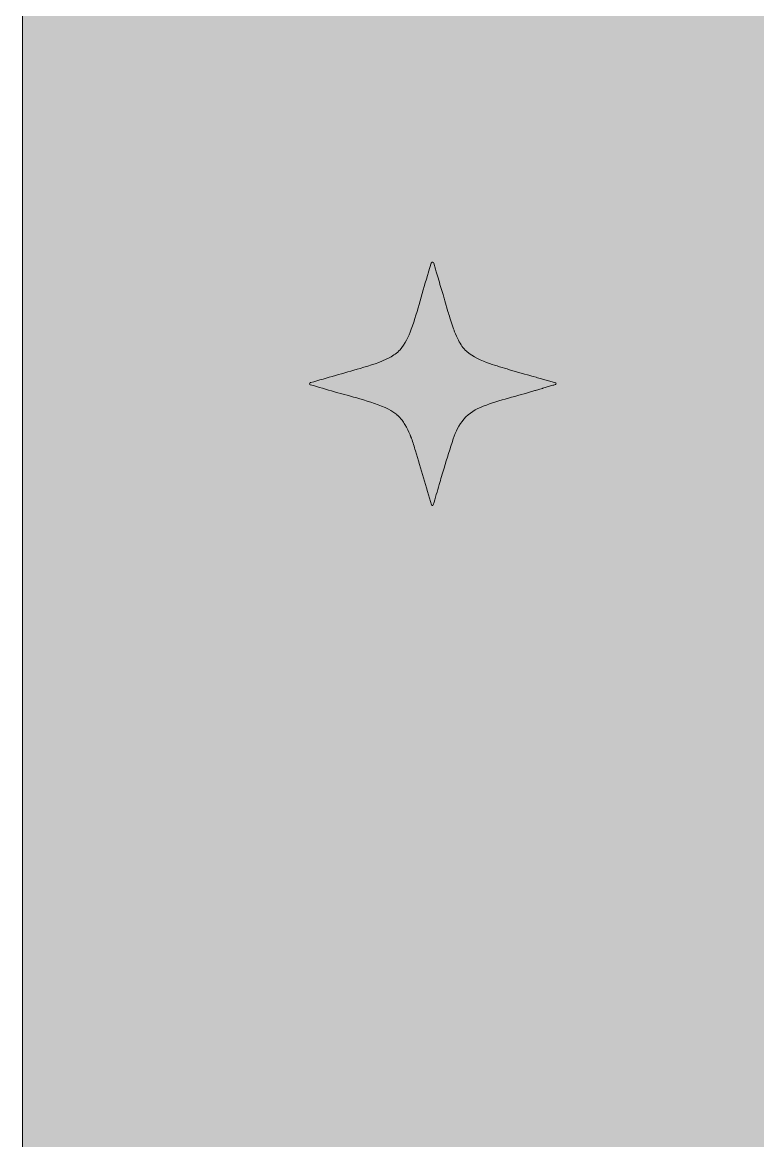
# Model space of a CAD drawing. Extents: x 254 to 755, y -942 to -58.
# Drawn here: x 254 to 337.8, y -802.7 to -675.2 of the extents above; entities that cross this region are included whole.
import ezdxf

# ---------------------------------------------------------------- set-up
doc = ezdxf.new("R2010")
doc.units = 0
doc.header["$MEASUREMENT"] = 0
doc.layers.add('Layer 1', color=7, linetype='Continuous', lineweight=0)

# ---------------------------------------------------------------- blocks, each defined once
blk = doc.blocks.new('Block_1')
at = {"layer": 'Layer 1', "true_color": 0xffdab2, "transparency": 33554687}
h = blk.add_hatch(color=41, dxfattribs=at)
h.dxf.hatch_style = 2
edge = h.paths.add_edge_path()
edge.add_spline(control_points=[(504.39, -89.95), (515.29, -89.95), (523.36, -98.87), (523.82, -109.4), (524.29, -119.91), (514.55, -128.85), (504.39, -128.85), (493.47, -128.85), (485.39, -119.94), (484.93, -109.4), (484.46, -98.9), (494.21, -89.95), (504.39, -89.95)], knot_values=[0, 0, 0, 0, 1, 1, 1, 2, 2, 2, 3, 3, 3, 4, 4, 4, 4], degree=3, periodic=0)
edge = h.paths.add_edge_path()
edge.add_spline(control_points=[(754.96, -238.63), (753.72, -204.64), (725.78, -177.48), (691.51, -177.48), (691.51, -177.48), (685.59, -177.48), (685.59, -177.48), (684.36, -146.07), (658.52, -121.02), (626.83, -121.02), (626.83, -121.02), (584.67, -121.02), (584.67, -121.02), (576.16, -84.61), (543.51, -57.51), (504.49, -57.51), (465.49, -57.51), (432.84, -84.61), (424.33, -121.02), (424.33, -121.02), (382.17, -121.02), (382.17, -121.02), (365.94, -121.02), (351.22, -127.61), (340.58, -138.24), (330.48, -148.36), (324.04, -162.19), (323.41, -177.48), (323.41, -177.48), (317.5, -177.48), (317.5, -177.48), (299.95, -177.48), (284.08, -184.58), (272.58, -196.08), (261.6, -207.07), (254.64, -222.02), (254.04, -238.63), (254.01, -239.41), (253.99, -240.19), (253.99, -240.98), (253.99, -240.98), (253.99, -914.95), (253.99, -914.95), (253.99, -930.16), (266.3, -942.49), (281.52, -942.49), (281.52, -942.49), (727.48, -942.49), (727.48, -942.49), (742.7, -942.49), (755.01, -930.16), (755.01, -914.95), (755.01, -914.95), (755.01, -240.98), (755.01, -240.98), (755.01, -240.19), (754.99, -239.41), (754.96, -238.63)], knot_values=[0, 0, 0, 0, 1, 1, 1, 2, 2, 2, 3, 3, 3, 4, 4, 4, 5, 5, 5, 6, 6, 6, 7, 7, 7, 8, 8, 8, 9, 9, 9, 10, 10, 10, 11, 11, 11, 12, 12, 12, 13, 13, 13, 14, 14, 14, 15, 15, 15, 16, 16, 16, 17, 17, 17, 18, 18, 18, 19, 19, 19, 19], degree=3, periodic=0)
at = {"layer": 'Layer 1'}
blk.add_open_spline([(754.96, -238.63), (753.72, -204.64), (725.78, -177.48), (691.51, -177.48), (691.51, -177.48), (685.59, -177.48), (685.59, -177.48), (684.36, -146.07), (658.52, -121.02), (626.83, -121.02), (626.83, -121.02), (584.67, -121.02), (584.67, -121.02), (576.16, -84.61), (543.51, -57.51), (504.49, -57.51), (465.49, -57.51), (432.84, -84.61), (424.33, -121.02), (424.33, -121.02), (382.17, -121.02), (382.17, -121.02), (365.94, -121.02), (351.22, -127.61), (340.58, -138.24), (330.48, -148.36), (324.04, -162.19), (323.41, -177.48), (323.41, -177.48), (317.5, -177.48), (317.5, -177.48), (299.95, -177.48), (284.08, -184.58), (272.58, -196.08), (261.6, -207.07), (254.64, -222.02), (254.04, -238.63), (254.01, -239.41), (253.99, -240.19), (253.99, -240.98), (253.99, -240.98), (253.99, -914.95), (253.99, -914.95), (253.99, -930.16), (266.3, -942.49), (281.52, -942.49), (281.52, -942.49), (727.48, -942.49), (727.48, -942.49), (742.7, -942.49), (755.01, -930.16), (755.01, -914.95), (755.01, -914.95), (755.01, -240.98), (755.01, -240.98), (755.01, -240.19), (754.99, -239.41), (754.96, -238.63)], degree=3, knots=[0, 0, 0, 0, 1, 1, 1, 2, 2, 2, 3, 3, 3, 4, 4, 4, 5, 5, 5, 6, 6, 6, 7, 7, 7, 8, 8, 8, 9, 9, 9, 10, 10, 10, 11, 11, 11, 12, 12, 12, 13, 13, 13, 14, 14, 14, 15, 15, 15, 16, 16, 16, 17, 17, 17, 18, 18, 18, 19, 19, 19, 19], dxfattribs=at)
blk = doc.blocks.new('Block_7')
at = {"layer": 'Layer 1', "true_color": 0x542400, "transparency": 33554687}
h = blk.add_hatch(color=38, dxfattribs=at)
h.dxf.hatch_style = 2
edge = h.paths.add_edge_path()
edge.add_spline(control_points=[(286.81, -716.27), (286.82, -716.27), (286.84, -716.26), (286.85, -716.26), (288.73, -715.72), (290.61, -715.19), (292.49, -714.64), (293.64, -714.3), (294.79, -713.98), (295.86, -713.4), (296.29, -713.16), (296.71, -712.89), (297.04, -712.52), (297.63, -711.84), (298.02, -711.04), (298.32, -710.19), (299.07, -708.04), (299.62, -705.83), (300.28, -703.66), (300.28, -703.66), (300.28, -703.65), (300.28, -703.65), (300.28, -703.65), (300.6, -702.63), (300.6, -702.63), (300.6, -702.62), (300.61, -702.61), (300.62, -702.59), (300.65, -702.54), (300.72, -702.52), (300.78, -702.53), (300.82, -702.54), (300.86, -702.58), (300.88, -702.63), (300.88, -702.63), (301.08, -703.33), (301.08, -703.33), (301.11, -703.42), (301.14, -703.52), (301.16, -703.62), (301.16, -703.62), (301.16, -703.62), (301.16, -703.62), (301.16, -703.62), (301.3, -704.09), (301.3, -704.09), (301.41, -704.41), (301.51, -704.74), (301.59, -705.07), (301.59, -705.07), (301.82, -705.87), (301.82, -705.87), (301.88, -706.03), (301.93, -706.2), (301.98, -706.36), (302.03, -706.56), (302.08, -706.75), (302.13, -706.94), (302.13, -706.94), (302.14, -706.95), (302.14, -706.95), (302.14, -706.95), (302.49, -708.15), (302.49, -708.15), (302.49, -708.15), (302.49, -708.16), (302.49, -708.16), (302.57, -708.4), (302.66, -708.63), (302.72, -708.88), (302.72, -708.88), (303.12, -710.12), (303.12, -710.12), (303.12, -710.12), (303.13, -710.12), (303.13, -710.12), (303.17, -710.23), (303.21, -710.34), (303.25, -710.46), (303.37, -710.8), (303.55, -711.11), (303.7, -711.43), (303.93, -711.91), (304.22, -712.35), (304.61, -712.69), (305.37, -713.36), (306.28, -713.78), (307.24, -714.09), (308, -714.34), (308.76, -714.57), (309.53, -714.8), (309.53, -714.8), (311.24, -715.29), (311.24, -715.29), (311.24, -715.29), (311.57, -715.38), (311.57, -715.38), (311.57, -715.38), (311.73, -715.43), (311.73, -715.43), (311.73, -715.43), (312.05, -715.52), (312.05, -715.52), (312.05, -715.52), (312.05, -715.52), (312.05, -715.52), (312.05, -715.52), (312.23, -715.57), (312.23, -715.57), (312.23, -715.57), (312.54, -715.66), (312.54, -715.66), (312.54, -715.66), (312.54, -715.66), (312.54, -715.66), (312.54, -715.66), (312.72, -715.71), (312.72, -715.71), (312.72, -715.71), (313.02, -715.8), (313.02, -715.8), (313.02, -715.8), (313.95, -716.06), (313.95, -716.06), (313.95, -716.06), (313.95, -716.06), (313.95, -716.06), (313.95, -716.06), (313.95, -716.06), (313.95, -716.06), (313.95, -716.06), (314.12, -716.11), (314.12, -716.11), (314.12, -716.11), (314.12, -716.11), (314.12, -716.11), (314.12, -716.11), (314.12, -716.11), (314.12, -716.11), (314.12, -716.11), (314.74, -716.28), (314.74, -716.28), (314.76, -716.29), (314.78, -716.3), (314.79, -716.31), (314.81, -716.33), (314.82, -716.36), (314.82, -716.39), (314.82, -716.4), (314.81, -716.41), (314.81, -716.42), (314.8, -716.45), (314.78, -716.48), (314.74, -716.49), (314.74, -716.49), (314.74, -716.49), (314.74, -716.49), (314.74, -716.49), (314.65, -716.52), (314.65, -716.52), (314.65, -716.52), (314.64, -716.52), (314.64, -716.52), (314.64, -716.52), (314.55, -716.55), (314.55, -716.55), (314.55, -716.55), (314.47, -716.57), (314.47, -716.57), (314.47, -716.57), (314.47, -716.57), (314.47, -716.57), (314.47, -716.57), (313.33, -716.9), (313.33, -716.9), (313.33, -716.9), (313.33, -716.9), (313.33, -716.9), (313.32, -716.91), (313.3, -716.91), (313.28, -716.92), (313.28, -716.92), (313.28, -716.92), (313.28, -716.92), (313.27, -716.92), (313.26, -716.92), (313.25, -716.93), (313.25, -716.93), (313.25, -716.93), (313.25, -716.93), (313.25, -716.93), (312.49, -717.15), (312.49, -717.15), (312.49, -717.15), (312.49, -717.15), (312.49, -717.15), (312.42, -717.17), (312.35, -717.2), (312.28, -717.22), (310.36, -717.8), (308.4, -718.23), (306.53, -718.96), (305.68, -719.29), (304.92, -719.73), (304.31, -720.43), (303.74, -721.09), (303.37, -721.86), (303.11, -722.68), (302.75, -723.8), (302.39, -724.91), (302.05, -726.02), (301.86, -726.64), (301.68, -727.27), (301.5, -727.89), (301.28, -728.65), (301.06, -729.41), (300.82, -730.21), (300.81, -730.26), (300.76, -730.28), (300.72, -730.28), (300.67, -730.28), (300.63, -730.26), (300.61, -730.21), (300.01, -728.15), (299.4, -726.1), (298.79, -724.05), (298.65, -723.57), (298.52, -723.1), (298.34, -722.63), (298.34, -722.63), (298.32, -722.57), (298.28, -722.47), (298.27, -722.45), (298.27, -722.43), (298.26, -722.41), (298.24, -722.38), (298.23, -722.35), (298.21, -722.31), (298.21, -722.3), (298.2, -722.29), (298.2, -722.27), (298.18, -722.24), (298.17, -722.2), (298.15, -722.16), (298.02, -721.86), (297.83, -721.45), (297.6, -721.06), (297.6, -721.05), (297.6, -721.05), (297.6, -721.05), (297.49, -720.87), (297.39, -720.71), (297.28, -720.55), (297.27, -720.54), (297.27, -720.54), (297.26, -720.53), (297.11, -720.34), (296.95, -720.17), (296.77, -720.01), (296.77, -720.01), (296.77, -720.01), (296.77, -720.01), (296.73, -719.98), (296.7, -719.95), (296.67, -719.93), (296.67, -719.93), (296.67, -719.93), (296.67, -719.92), (296.39, -719.69), (296.07, -719.48), (295.73, -719.31), (294.69, -718.77), (293.57, -718.46), (292.45, -718.12), (291.5, -717.84), (290.54, -717.59), (289.58, -717.31), (288.66, -717.05), (287.73, -716.78), (286.81, -716.51), (286.81, -716.51), (286.81, -716.51), (286.81, -716.51), (286.69, -716.47), (286.7, -716.31), (286.81, -716.27)], knot_values=[0, 0, 0, 0, 1, 1, 1, 2, 2, 2, 3, 3, 3, 4, 4, 4, 5, 5, 5, 6, 6, 6, 7, 7, 7, 8, 8, 8, 9, 9, 9, 10, 10, 10, 11, 11, 11, 12, 12, 12, 13, 13, 13, 14, 14, 14, 15, 15, 15, 16, 16, 16, 17, 17, 17, 18, 18, 18, 19, 19, 19, 20, 20, 20, 21, 21, 21, 22, 22, 22, 23, 23, 23, 24, 24, 24, 25, 25, 25, 26, 26, 26, 27, 27, 27, 28, 28, 28, 29, 29, 29, 30, 30, 30, 31, 31, 31, 32, 32, 32, 33, 33, 33, 34, 34, 34, 35, 35, 35, 36, 36, 36, 37, 37, 37, 38, 38, 38, 39, 39, 39, 40, 40, 40, 41, 41, 41, 42, 42, 42, 43, 43, 43, 44, 44, 44, 45, 45, 45, 46, 46, 46, 47, 47, 47, 48, 48, 48, 49, 49, 49, 50, 50, 50, 51, 51, 51, 52, 52, 52, 53, 53, 53, 54, 54, 54, 55, 55, 55, 56, 56, 56, 57, 57, 57, 58, 58, 58, 59, 59, 59, 60, 60, 60, 61, 61, 61, 62, 62, 62, 63, 63, 63, 64, 64, 64, 65, 65, 65, 66, 66, 66, 67, 67, 67, 68, 68, 68, 69, 69, 69, 70, 70, 70, 71, 71, 71, 72, 72, 72, 73, 73, 73, 74, 74, 74, 75, 75, 75, 76, 76, 76, 77, 77, 77, 78, 78, 78, 79, 79, 79, 80, 80, 80, 81, 81, 81, 82, 82, 82, 83, 83, 83, 84, 84, 84, 85, 85, 85, 86, 86, 86, 87, 87, 87, 88, 88, 88, 89, 89, 89, 90, 90, 90, 91, 91, 91, 92, 92, 92, 93, 93, 93, 94, 94, 94, 95, 95, 95, 95], degree=3, periodic=0)
h = blk.add_hatch(color=38, dxfattribs=at)
h.dxf.hatch_style = 2
edge = h.paths.add_edge_path()
edge.add_spline(control_points=[(335.57, -804.35), (335.58, -804.35), (335.59, -804.35), (335.59, -804.35), (336.87, -803.98), (338.16, -803.62), (339.44, -803.24), (340.22, -803.01), (341, -802.79), (341.72, -802.4), (342.02, -802.24), (342.31, -802.05), (342.53, -801.8), (342.93, -801.34), (343.19, -800.79), (343.4, -800.21), (343.91, -798.75), (344.28, -797.25), (344.74, -795.77), (344.74, -795.77), (344.74, -795.77), (344.74, -795.77), (344.74, -795.77), (344.95, -795.07), (344.95, -795.07), (344.96, -795.06), (344.96, -795.05), (344.97, -795.04), (344.99, -795.01), (345.03, -794.99), (345.07, -795), (345.1, -795.01), (345.13, -795.03), (345.14, -795.07), (345.14, -795.07), (345.28, -795.55), (345.28, -795.55), (345.3, -795.61), (345.32, -795.67), (345.34, -795.74), (345.34, -795.74), (345.34, -795.74), (345.34, -795.74), (345.34, -795.74), (345.43, -796.06), (345.43, -796.06), (345.5, -796.28), (345.57, -796.5), (345.63, -796.73), (345.63, -796.73), (345.78, -797.27), (345.78, -797.27), (345.82, -797.38), (345.86, -797.5), (345.89, -797.61), (345.93, -797.74), (345.96, -797.87), (346, -798), (346, -798), (346, -798.01), (346, -798.01), (346, -798.01), (346.24, -798.83), (346.24, -798.83), (346.24, -798.83), (346.24, -798.83), (346.24, -798.83), (346.3, -798.99), (346.36, -799.15), (346.4, -799.32), (346.4, -799.32), (346.67, -800.16), (346.67, -800.16), (346.67, -800.16), (346.67, -800.16), (346.67, -800.16), (346.7, -800.24), (346.73, -800.32), (346.76, -800.4), (346.84, -800.63), (346.96, -800.84), (347.07, -801.06), (347.22, -801.38), (347.42, -801.69), (347.68, -801.92), (348.2, -802.37), (348.82, -802.66), (349.47, -802.87), (349.99, -803.04), (350.51, -803.2), (351.03, -803.35), (351.03, -803.35), (352.2, -803.68), (352.2, -803.68), (352.2, -803.68), (352.42, -803.75), (352.42, -803.75), (352.42, -803.75), (352.53, -803.78), (352.53, -803.78), (352.53, -803.78), (352.75, -803.84), (352.75, -803.84), (352.75, -803.84), (352.75, -803.84), (352.75, -803.84), (352.75, -803.84), (352.87, -803.88), (352.87, -803.88), (352.87, -803.88), (353.08, -803.94), (353.08, -803.94), (353.08, -803.94), (353.08, -803.94), (353.08, -803.94), (353.08, -803.94), (353.2, -803.97), (353.2, -803.97), (353.2, -803.97), (353.41, -804.03), (353.41, -804.03), (353.41, -804.03), (354.04, -804.21), (354.04, -804.21), (354.04, -804.21), (354.04, -804.21), (354.04, -804.21), (354.04, -804.21), (354.04, -804.21), (354.04, -804.21), (354.04, -804.21), (354.16, -804.24), (354.16, -804.24), (354.16, -804.24), (354.16, -804.24), (354.16, -804.24), (354.16, -804.24), (354.16, -804.24), (354.16, -804.24), (354.16, -804.24), (354.58, -804.36), (354.58, -804.36), (354.59, -804.37), (354.6, -804.37), (354.61, -804.38), (354.62, -804.4), (354.63, -804.41), (354.63, -804.43), (354.63, -804.44), (354.63, -804.45), (354.63, -804.46), (354.62, -804.48), (354.6, -804.49), (354.58, -804.5), (354.58, -804.5), (354.58, -804.5), (354.58, -804.5), (354.58, -804.5), (354.51, -804.52), (354.51, -804.52), (354.51, -804.52), (354.51, -804.52), (354.51, -804.52), (354.51, -804.52), (354.45, -804.54), (354.45, -804.54), (354.45, -804.54), (354.39, -804.56), (354.39, -804.56), (354.39, -804.56), (354.39, -804.56), (354.39, -804.56), (354.39, -804.56), (353.62, -804.78), (353.62, -804.78), (353.62, -804.78), (353.62, -804.78), (353.62, -804.78), (353.61, -804.79), (353.6, -804.79), (353.59, -804.79), (353.59, -804.79), (353.59, -804.79), (353.59, -804.79), (353.58, -804.8), (353.57, -804.8), (353.57, -804.8), (353.57, -804.8), (353.57, -804.8), (353.57, -804.8), (353.57, -804.8), (353.05, -804.95), (353.05, -804.95), (353.05, -804.95), (353.04, -804.95), (353.04, -804.95), (353, -804.97), (352.95, -804.98), (352.91, -805), (351.6, -805.39), (350.26, -805.69), (348.99, -806.18), (348.41, -806.41), (347.89, -806.7), (347.48, -807.18), (347.09, -807.63), (346.84, -808.16), (346.66, -808.72), (346.42, -809.47), (346.18, -810.23), (345.94, -810.99), (345.81, -811.41), (345.69, -811.84), (345.57, -812.26), (345.42, -812.78), (345.26, -813.3), (345.11, -813.84), (345.1, -813.87), (345.06, -813.89), (345.03, -813.89), (345, -813.89), (344.97, -813.87), (344.96, -813.84), (344.55, -812.44), (344.14, -811.04), (343.72, -809.65), (343.63, -809.32), (343.54, -809), (343.42, -808.68), (343.42, -808.68), (343.4, -808.64), (343.38, -808.57), (343.37, -808.56), (343.36, -808.55), (343.36, -808.53), (343.35, -808.51), (343.34, -808.49), (343.33, -808.46), (343.33, -808.45), (343.32, -808.45), (343.32, -808.44), (343.31, -808.41), (343.3, -808.39), (343.29, -808.36), (343.2, -808.16), (343.07, -807.88), (342.91, -807.61), (342.91, -807.61), (342.91, -807.61), (342.91, -807.6), (342.84, -807.49), (342.77, -807.37), (342.69, -807.27), (342.69, -807.26), (342.68, -807.26), (342.68, -807.25), (342.58, -807.12), (342.47, -807), (342.35, -806.9), (342.35, -806.9), (342.35, -806.9), (342.35, -806.9), (342.32, -806.88), (342.3, -806.86), (342.28, -806.84), (342.28, -806.84), (342.28, -806.84), (342.28, -806.84), (342.09, -806.68), (341.87, -806.54), (341.64, -806.42), (340.93, -806.05), (340.17, -805.84), (339.41, -805.61), (338.76, -805.42), (338.1, -805.25), (337.45, -805.06), (336.83, -804.88), (336.2, -804.7), (335.57, -804.52), (335.57, -804.52), (335.57, -804.52), (335.57, -804.52), (335.49, -804.49), (335.49, -804.38), (335.57, -804.35)], knot_values=[0, 0, 0, 0, 1, 1, 1, 2, 2, 2, 3, 3, 3, 4, 4, 4, 5, 5, 5, 6, 6, 6, 7, 7, 7, 8, 8, 8, 9, 9, 9, 10, 10, 10, 11, 11, 11, 12, 12, 12, 13, 13, 13, 14, 14, 14, 15, 15, 15, 16, 16, 16, 17, 17, 17, 18, 18, 18, 19, 19, 19, 20, 20, 20, 21, 21, 21, 22, 22, 22, 23, 23, 23, 24, 24, 24, 25, 25, 25, 26, 26, 26, 27, 27, 27, 28, 28, 28, 29, 29, 29, 30, 30, 30, 31, 31, 31, 32, 32, 32, 33, 33, 33, 34, 34, 34, 35, 35, 35, 36, 36, 36, 37, 37, 37, 38, 38, 38, 39, 39, 39, 40, 40, 40, 41, 41, 41, 42, 42, 42, 43, 43, 43, 44, 44, 44, 45, 45, 45, 46, 46, 46, 47, 47, 47, 48, 48, 48, 49, 49, 49, 50, 50, 50, 51, 51, 51, 52, 52, 52, 53, 53, 53, 54, 54, 54, 55, 55, 55, 56, 56, 56, 57, 57, 57, 58, 58, 58, 59, 59, 59, 60, 60, 60, 61, 61, 61, 62, 62, 62, 63, 63, 63, 64, 64, 64, 65, 65, 65, 66, 66, 66, 67, 67, 67, 68, 68, 68, 69, 69, 69, 70, 70, 70, 71, 71, 71, 72, 72, 72, 73, 73, 73, 74, 74, 74, 75, 75, 75, 76, 76, 76, 77, 77, 77, 78, 78, 78, 79, 79, 79, 80, 80, 80, 81, 81, 81, 82, 82, 82, 83, 83, 83, 84, 84, 84, 85, 85, 85, 86, 86, 86, 87, 87, 87, 88, 88, 88, 89, 89, 89, 90, 90, 90, 91, 91, 91, 92, 92, 92, 93, 93, 93, 94, 94, 94, 95, 95, 95, 95], degree=3, periodic=0)
at = {"layer": 'Layer 1'}
for points in [[(286.81, -716.27), (286.82, -716.27), (286.84, -716.26), (286.85, -716.26), (288.73, -715.72), (290.61, -715.19), (292.49, -714.64), (293.64, -714.3), (294.79, -713.98), (295.86, -713.4), (296.29, -713.16), (296.71, -712.89), (297.04, -712.52), (297.63, -711.84), (298.02, -711.04), (298.32, -710.19), (299.07, -708.04), (299.62, -705.83), (300.28, -703.66), (300.28, -703.66), (300.28, -703.65), (300.28, -703.65), (300.28, -703.65), (300.6, -702.63), (300.6, -702.63), (300.6, -702.62), (300.61, -702.61), (300.62, -702.59), (300.65, -702.54), (300.72, -702.52), (300.78, -702.53), (300.82, -702.54), (300.86, -702.58), (300.88, -702.63), (300.88, -702.63), (301.08, -703.33), (301.08, -703.33), (301.11, -703.42), (301.14, -703.52), (301.16, -703.62), (301.16, -703.62), (301.16, -703.62), (301.16, -703.62), (301.16, -703.62), (301.3, -704.09), (301.3, -704.09), (301.41, -704.41), (301.51, -704.74), (301.59, -705.07), (301.59, -705.07), (301.82, -705.87), (301.82, -705.87), (301.88, -706.03), (301.93, -706.2), (301.98, -706.36), (302.03, -706.56), (302.08, -706.75), (302.13, -706.94), (302.13, -706.94), (302.14, -706.95), (302.14, -706.95), (302.14, -706.95), (302.49, -708.15), (302.49, -708.15), (302.49, -708.15), (302.49, -708.16), (302.49, -708.16), (302.57, -708.4), (302.66, -708.63), (302.72, -708.88), (302.72, -708.88), (303.12, -710.12), (303.12, -710.12), (303.12, -710.12), (303.13, -710.12), (303.13, -710.12), (303.17, -710.23), (303.21, -710.34), (303.25, -710.46), (303.37, -710.8), (303.55, -711.11), (303.7, -711.43), (303.93, -711.91), (304.22, -712.35), (304.61, -712.69), (305.37, -713.36), (306.28, -713.78), (307.24, -714.09), (308, -714.34), (308.76, -714.57), (309.53, -714.8), (309.53, -714.8), (311.24, -715.29), (311.24, -715.29), (311.24, -715.29), (311.57, -715.38), (311.57, -715.38), (311.57, -715.38), (311.73, -715.43), (311.73, -715.43), (311.73, -715.43), (312.05, -715.52), (312.05, -715.52), (312.05, -715.52), (312.05, -715.52), (312.05, -715.52), (312.05, -715.52), (312.23, -715.57), (312.23, -715.57), (312.23, -715.57), (312.54, -715.66), (312.54, -715.66), (312.54, -715.66), (312.54, -715.66), (312.54, -715.66), (312.54, -715.66), (312.72, -715.71), (312.72, -715.71), (312.72, -715.71), (313.02, -715.8), (313.02, -715.8), (313.02, -715.8), (313.95, -716.06), (313.95, -716.06), (313.95, -716.06), (313.95, -716.06), (313.95, -716.06), (313.95, -716.06), (313.95, -716.06), (313.95, -716.06), (313.95, -716.06), (314.12, -716.11), (314.12, -716.11), (314.12, -716.11), (314.12, -716.11), (314.12, -716.11), (314.12, -716.11), (314.12, -716.11), (314.12, -716.11), (314.12, -716.11), (314.74, -716.28), (314.74, -716.28), (314.76, -716.29), (314.78, -716.3), (314.79, -716.31), (314.81, -716.33), (314.82, -716.36), (314.82, -716.39), (314.82, -716.4), (314.81, -716.41), (314.81, -716.42), (314.8, -716.45), (314.78, -716.48), (314.74, -716.49), (314.74, -716.49), (314.74, -716.49), (314.74, -716.49), (314.74, -716.49), (314.65, -716.52), (314.65, -716.52), (314.65, -716.52), (314.64, -716.52), (314.64, -716.52), (314.64, -716.52), (314.55, -716.55), (314.55, -716.55), (314.55, -716.55), (314.47, -716.57), (314.47, -716.57), (314.47, -716.57), (314.47, -716.57), (314.47, -716.57), (314.47, -716.57), (313.33, -716.9), (313.33, -716.9), (313.33, -716.9), (313.33, -716.9), (313.33, -716.9), (313.32, -716.91), (313.3, -716.91), (313.28, -716.92), (313.28, -716.92), (313.28, -716.92), (313.28, -716.92), (313.27, -716.92), (313.26, -716.92), (313.25, -716.93), (313.25, -716.93), (313.25, -716.93), (313.25, -716.93), (313.25, -716.93), (312.49, -717.15), (312.49, -717.15), (312.49, -717.15), (312.49, -717.15), (312.49, -717.15), (312.42, -717.17), (312.35, -717.2), (312.28, -717.22), (310.36, -717.8), (308.4, -718.23), (306.53, -718.96), (305.68, -719.29), (304.92, -719.73), (304.31, -720.43), (303.74, -721.09), (303.37, -721.86), (303.11, -722.68), (302.75, -723.8), (302.39, -724.91), (302.05, -726.02), (301.86, -726.64), (301.68, -727.27), (301.5, -727.89), (301.28, -728.65), (301.06, -729.41), (300.82, -730.21), (300.81, -730.26), (300.76, -730.28), (300.72, -730.28), (300.67, -730.28), (300.63, -730.26), (300.61, -730.21), (300.01, -728.15), (299.4, -726.1), (298.79, -724.05), (298.65, -723.57), (298.52, -723.1), (298.34, -722.63), (298.34, -722.63), (298.32, -722.57), (298.28, -722.47), (298.27, -722.45), (298.27, -722.43), (298.26, -722.41), (298.24, -722.38), (298.23, -722.35), (298.21, -722.31), (298.21, -722.3), (298.2, -722.29), (298.2, -722.27), (298.18, -722.24), (298.17, -722.2), (298.15, -722.16), (298.02, -721.86), (297.83, -721.45), (297.6, -721.06), (297.6, -721.05), (297.6, -721.05), (297.6, -721.05), (297.49, -720.87), (297.39, -720.71), (297.28, -720.55), (297.27, -720.54), (297.27, -720.54), (297.26, -720.53), (297.11, -720.34), (296.95, -720.17), (296.77, -720.01), (296.77, -720.01), (296.77, -720.01), (296.77, -720.01), (296.73, -719.98), (296.7, -719.95), (296.67, -719.93), (296.67, -719.93), (296.67, -719.93), (296.67, -719.92), (296.39, -719.69), (296.07, -719.48), (295.73, -719.31), (294.69, -718.77), (293.57, -718.46), (292.45, -718.12), (291.5, -717.84), (290.54, -717.59), (289.58, -717.31), (288.66, -717.05), (287.73, -716.78), (286.81, -716.51), (286.81, -716.51), (286.81, -716.51), (286.81, -716.51), (286.69, -716.47), (286.7, -716.31), (286.81, -716.27)], [(335.57, -804.35), (335.58, -804.35), (335.59, -804.35), (335.59, -804.35), (336.87, -803.98), (338.16, -803.62), (339.44, -803.24), (340.22, -803.01), (341, -802.79), (341.72, -802.4), (342.02, -802.24), (342.31, -802.05), (342.53, -801.8), (342.93, -801.34), (343.19, -800.79), (343.4, -800.21), (343.91, -798.75), (344.28, -797.25), (344.74, -795.77), (344.74, -795.77), (344.74, -795.77), (344.74, -795.77), (344.74, -795.77), (344.95, -795.07), (344.95, -795.07), (344.96, -795.06), (344.96, -795.05), (344.97, -795.04), (344.99, -795.01), (345.03, -794.99), (345.07, -795), (345.1, -795.01), (345.13, -795.03), (345.14, -795.07), (345.14, -795.07), (345.28, -795.55), (345.28, -795.55), (345.3, -795.61), (345.32, -795.67), (345.34, -795.74), (345.34, -795.74), (345.34, -795.74), (345.34, -795.74), (345.34, -795.74), (345.43, -796.06), (345.43, -796.06), (345.5, -796.28), (345.57, -796.5), (345.63, -796.73), (345.63, -796.73), (345.78, -797.27), (345.78, -797.27), (345.82, -797.38), (345.86, -797.5), (345.89, -797.61), (345.93, -797.74), (345.96, -797.87), (346, -798), (346, -798), (346, -798.01), (346, -798.01), (346, -798.01), (346.24, -798.83), (346.24, -798.83), (346.24, -798.83), (346.24, -798.83), (346.24, -798.83), (346.3, -798.99), (346.36, -799.15), (346.4, -799.32), (346.4, -799.32), (346.67, -800.16), (346.67, -800.16), (346.67, -800.16), (346.67, -800.16), (346.67, -800.16), (346.7, -800.24), (346.73, -800.32), (346.76, -800.4), (346.84, -800.63), (346.96, -800.84), (347.07, -801.06), (347.22, -801.38), (347.42, -801.69), (347.68, -801.92), (348.2, -802.37), (348.82, -802.66), (349.47, -802.87), (349.99, -803.04), (350.51, -803.2), (351.03, -803.35), (351.03, -803.35), (352.2, -803.68), (352.2, -803.68), (352.2, -803.68), (352.42, -803.75), (352.42, -803.75), (352.42, -803.75), (352.53, -803.78), (352.53, -803.78), (352.53, -803.78), (352.75, -803.84), (352.75, -803.84), (352.75, -803.84), (352.75, -803.84), (352.75, -803.84), (352.75, -803.84), (352.87, -803.88), (352.87, -803.88), (352.87, -803.88), (353.08, -803.94), (353.08, -803.94), (353.08, -803.94), (353.08, -803.94), (353.08, -803.94), (353.08, -803.94), (353.2, -803.97), (353.2, -803.97), (353.2, -803.97), (353.41, -804.03), (353.41, -804.03), (353.41, -804.03), (354.04, -804.21), (354.04, -804.21), (354.04, -804.21), (354.04, -804.21), (354.04, -804.21), (354.04, -804.21), (354.04, -804.21), (354.04, -804.21), (354.04, -804.21), (354.16, -804.24), (354.16, -804.24), (354.16, -804.24), (354.16, -804.24), (354.16, -804.24), (354.16, -804.24), (354.16, -804.24), (354.16, -804.24), (354.16, -804.24), (354.58, -804.36), (354.58, -804.36), (354.59, -804.37), (354.6, -804.37), (354.61, -804.38), (354.62, -804.4), (354.63, -804.41), (354.63, -804.43), (354.63, -804.44), (354.63, -804.45), (354.63, -804.46), (354.62, -804.48), (354.6, -804.49), (354.58, -804.5), (354.58, -804.5), (354.58, -804.5), (354.58, -804.5), (354.58, -804.5), (354.51, -804.52), (354.51, -804.52), (354.51, -804.52), (354.51, -804.52), (354.51, -804.52), (354.51, -804.52), (354.45, -804.54), (354.45, -804.54), (354.45, -804.54), (354.39, -804.56), (354.39, -804.56), (354.39, -804.56), (354.39, -804.56), (354.39, -804.56), (354.39, -804.56), (353.62, -804.78), (353.62, -804.78), (353.62, -804.78), (353.62, -804.78), (353.62, -804.78), (353.61, -804.79), (353.6, -804.79), (353.59, -804.79), (353.59, -804.79), (353.59, -804.79), (353.59, -804.79), (353.58, -804.8), (353.57, -804.8), (353.57, -804.8), (353.57, -804.8), (353.57, -804.8), (353.57, -804.8), (353.57, -804.8), (353.05, -804.95), (353.05, -804.95), (353.05, -804.95), (353.04, -804.95), (353.04, -804.95), (353, -804.97), (352.95, -804.98), (352.91, -805), (351.6, -805.39), (350.26, -805.69), (348.99, -806.18), (348.41, -806.41), (347.89, -806.7), (347.48, -807.18), (347.09, -807.63), (346.84, -808.16), (346.66, -808.72), (346.42, -809.47), (346.18, -810.23), (345.94, -810.99), (345.81, -811.41), (345.69, -811.84), (345.57, -812.26), (345.42, -812.78), (345.26, -813.3), (345.11, -813.84), (345.1, -813.87), (345.06, -813.89), (345.03, -813.89), (345, -813.89), (344.97, -813.87), (344.96, -813.84), (344.55, -812.44), (344.14, -811.04), (343.72, -809.65), (343.63, -809.32), (343.54, -809), (343.42, -808.68), (343.42, -808.68), (343.4, -808.64), (343.38, -808.57), (343.37, -808.56), (343.36, -808.55), (343.36, -808.53), (343.35, -808.51), (343.34, -808.49), (343.33, -808.46), (343.33, -808.45), (343.32, -808.45), (343.32, -808.44), (343.31, -808.41), (343.3, -808.39), (343.29, -808.36), (343.2, -808.16), (343.07, -807.88), (342.91, -807.61), (342.91, -807.61), (342.91, -807.61), (342.91, -807.6), (342.84, -807.49), (342.77, -807.37), (342.69, -807.27), (342.69, -807.26), (342.68, -807.26), (342.68, -807.25), (342.58, -807.12), (342.47, -807), (342.35, -806.9), (342.35, -806.9), (342.35, -806.9), (342.35, -806.9), (342.32, -806.88), (342.3, -806.86), (342.28, -806.84), (342.28, -806.84), (342.28, -806.84), (342.28, -806.84), (342.09, -806.68), (341.87, -806.54), (341.64, -806.42), (340.93, -806.05), (340.17, -805.84), (339.41, -805.61), (338.76, -805.42), (338.1, -805.25), (337.45, -805.06), (336.83, -804.88), (336.2, -804.7), (335.57, -804.52), (335.57, -804.52), (335.57, -804.52), (335.57, -804.52), (335.49, -804.49), (335.49, -804.38), (335.57, -804.35)]]:
    blk.add_open_spline(points, degree=3, knots=[0, 0, 0, 0, 1, 1, 1, 2, 2, 2, 3, 3, 3, 4, 4, 4, 5, 5, 5, 6, 6, 6, 7, 7, 7, 8, 8, 8, 9, 9, 9, 10, 10, 10, 11, 11, 11, 12, 12, 12, 13, 13, 13, 14, 14, 14, 15, 15, 15, 16, 16, 16, 17, 17, 17, 18, 18, 18, 19, 19, 19, 20, 20, 20, 21, 21, 21, 22, 22, 22, 23, 23, 23, 24, 24, 24, 25, 25, 25, 26, 26, 26, 27, 27, 27, 28, 28, 28, 29, 29, 29, 30, 30, 30, 31, 31, 31, 32, 32, 32, 33, 33, 33, 34, 34, 34, 35, 35, 35, 36, 36, 36, 37, 37, 37, 38, 38, 38, 39, 39, 39, 40, 40, 40, 41, 41, 41, 42, 42, 42, 43, 43, 43, 44, 44, 44, 45, 45, 45, 46, 46, 46, 47, 47, 47, 48, 48, 48, 49, 49, 49, 50, 50, 50, 51, 51, 51, 52, 52, 52, 53, 53, 53, 54, 54, 54, 55, 55, 55, 56, 56, 56, 57, 57, 57, 58, 58, 58, 59, 59, 59, 60, 60, 60, 61, 61, 61, 62, 62, 62, 63, 63, 63, 64, 64, 64, 65, 65, 65, 66, 66, 66, 67, 67, 67, 68, 68, 68, 69, 69, 69, 70, 70, 70, 71, 71, 71, 72, 72, 72, 73, 73, 73, 74, 74, 74, 75, 75, 75, 76, 76, 76, 77, 77, 77, 78, 78, 78, 79, 79, 79, 80, 80, 80, 81, 81, 81, 82, 82, 82, 83, 83, 83, 84, 84, 84, 85, 85, 85, 86, 86, 86, 87, 87, 87, 88, 88, 88, 89, 89, 89, 90, 90, 90, 91, 91, 91, 92, 92, 92, 93, 93, 93, 94, 94, 94, 95, 95, 95, 95], dxfattribs=at)
blk = doc.blocks.new('Block_0')
at = {"layer": 'Layer 1'}
for name in ['Block_1', 'Block_7']:
    blk.add_blockref(name, (0, 0), dxfattribs=at)

msp = doc.modelspace()

# ---------------------------------------------------------------- block references
at = {"layer": 'Layer 1'}
msp.add_blockref('Block_0', (0, 0), dxfattribs=at)

doc.saveas('drawing.dxf')
